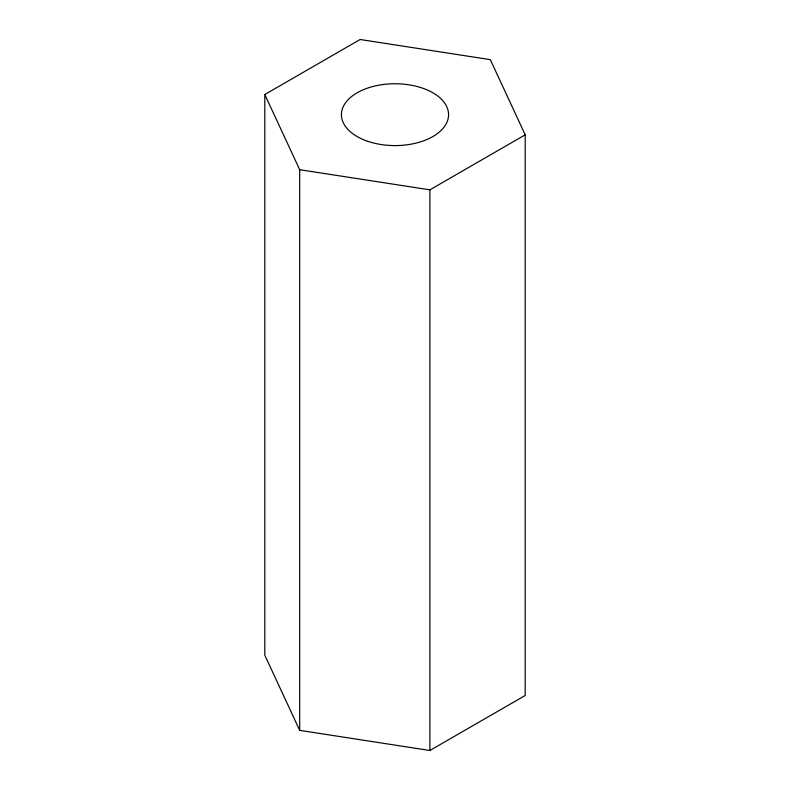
<?xml version="1.0" encoding="UTF-8"?>
<svg xmlns="http://www.w3.org/2000/svg" width="790" height="790" viewBox="0 0 790 790"><rect width="100%" height="100%" fill="white"/><g stroke="black" fill="none" stroke-linecap="round" stroke-linejoin="round"><path stroke-width="1.19" d="M264.798 94.523L360.112 39.5L490.313 59.645L525.202 134.814L525.202 695.476L429.888 750.5L299.687 730.355L264.798 655.187L264.798 94.523L299.687 169.702L299.687 730.355M299.687 169.702L429.888 189.837L525.202 134.814M429.888 189.837L429.888 750.5M368.219 141.45A53.562 30.919 0 0 0 448.562 114.669A53.562 30.919 0 0 0 368.219 87.888A53.562 30.919 0 0 0 368.219 141.45"/></g></svg>
